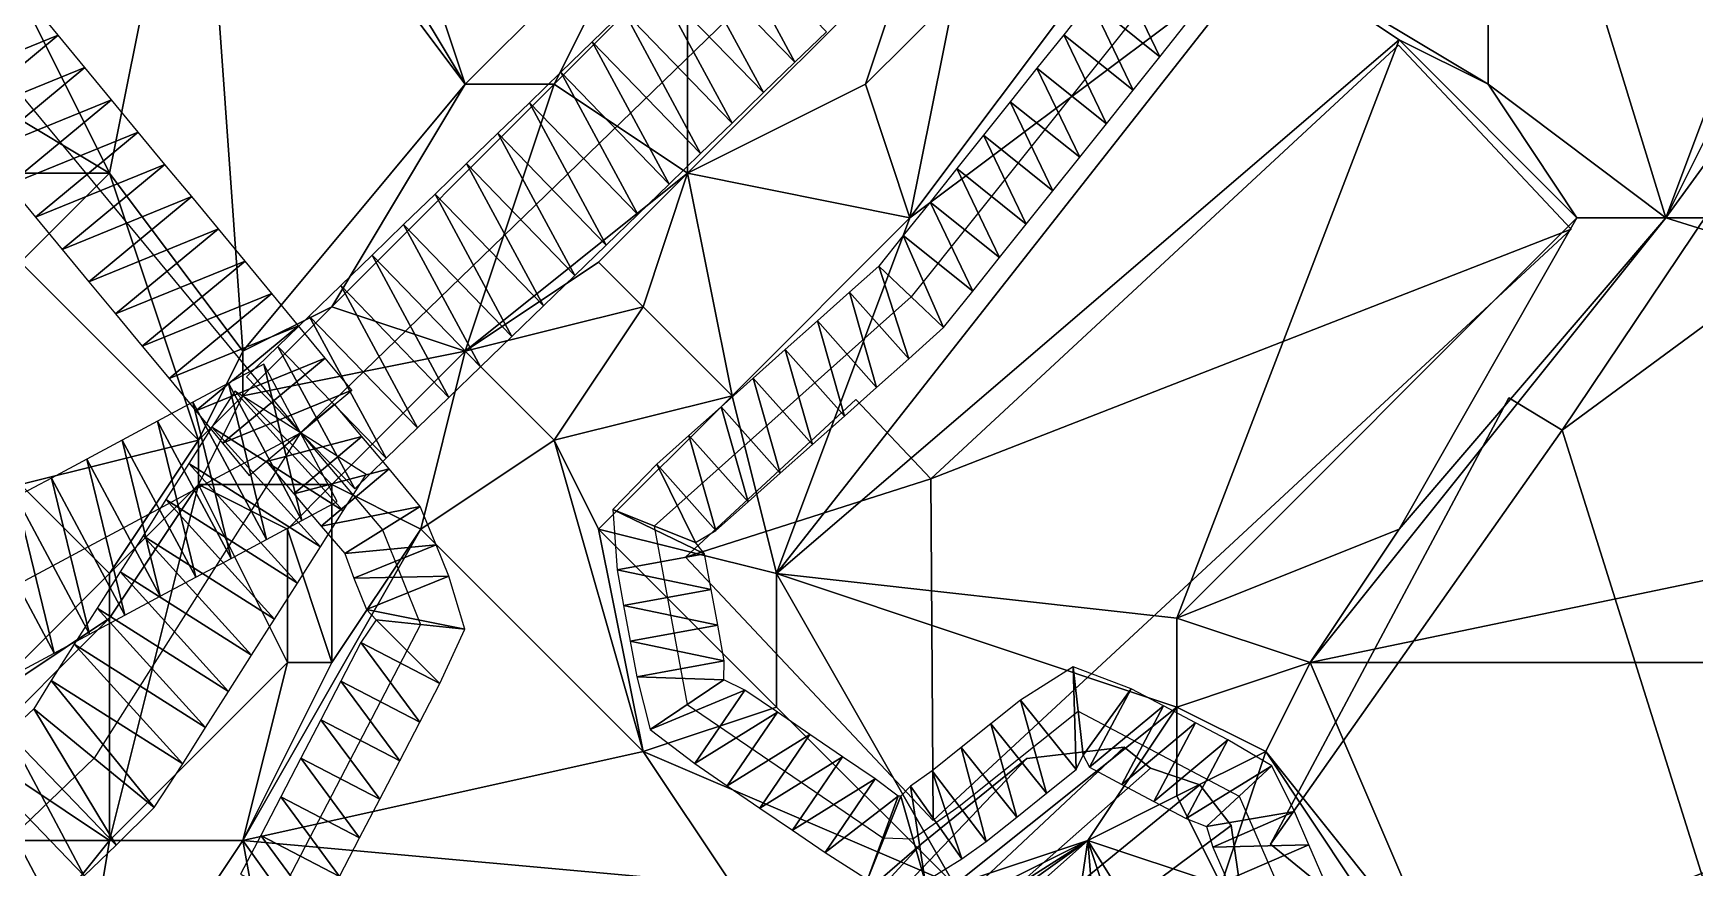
# Model space of a CAD drawing. Header units: metres. Extents: x -1103 to 901, y -902 to 905.
# Drawn here: x -707.4 to -632.7, y -255.2 to -217.7 of the extents above; entities that cross this region are included whole.
import ezdxf

# ---------------------------------------------------------------- set-up
doc = ezdxf.new("R2010")
doc.units = ezdxf.units.M
for name, color, linetype in [('OSM_BUILDING_FOOTPRINTS', 7, 'CONTINUOUS'), ('OSM_BUILDING_ROOFS', 1, 'CONTINUOUS'), ('OSM_BUILDING_WALLS', 8, 'CONTINUOUS'), ('OSM_ROAD_AXES', 2, 'CONTINUOUS'), ('OSM_ROAD_SURFACE', 9, 'CONTINUOUS'), ('OSM_TERRAIN', 3, 'CONTINUOUS'), ('OSM_WATER_SURFACE', 5, 'CONTINUOUS')]:
    doc.layers.add(name, color=color, linetype=linetype)

msp = doc.modelspace()

# ---------------------------------------------------------------- linework, layer by layer
at = {"layer": 'OSM_BUILDING_FOOTPRINTS'}
for points in [[(-595.871, -171.838, 5.774), (-572.227, -186.635, 5.774), (-626.289, -274.952, 5.774), (-651.779, -254.173, 5.774), (-641.069, -234.101, 5.774), (-638.67, -235.549, 5.774), (-595.871, -171.838, 5.774)], [(-646.032, -218.242, 7.022), (-638.261, -226.514, 7.022), (-666.956, -253.1, 7.022), (-678.087, -241.256, 7.022), (-670.427, -234.167, 7.022), (-667.067, -237.739, 7.022), (-646.032, -218.242, 7.022)]]:
    msp.add_polyline3d(points, close=True, dxfattribs=at)
msp.add_polyline3d([(-676.683, -262.102, 6.828), (-667.487, -254.151, 6.828), (-662.745, -250.313, 6.828), (-658.368, -249.805, 6.828), (-657.185, -250.756, 6.828), (-654.963, -251.497, 6.828), (-653.559, -253.332, 6.828), (-653.106, -256.429, 6.828)], dxfattribs=at)
at = {"layer": 'OSM_BUILDING_ROOFS'}
for points in [[(-572.227, -186.635, 10.974), (-595.871, -171.838, 10.974), (-638.67, -235.549, 10.974)], [(-638.67, -235.549, 10.974), (-626.289, -274.952, 10.974), (-572.227, -186.635, 10.974)], [(-638.261, -226.514, 18.622), (-646.032, -218.242, 18.622), (-667.067, -237.739, 18.622)], [(-667.067, -237.739, 18.622), (-666.956, -253.1, 18.622), (-638.261, -226.514, 18.622)], [(-667.067, -237.739, 18.622), (-670.427, -234.167, 18.622), (-678.087, -241.256, 18.622)], [(-638.67, -235.549, 10.974), (-641.069, -234.101, 10.974), (-651.779, -254.173, 10.974)], [(-638.67, -235.549, 10.974), (-651.779, -254.173, 10.974), (-626.289, -274.952, 10.974)], [(-667.067, -237.739, 18.622), (-678.087, -241.256, 18.622), (-666.956, -253.1, 18.622)], [(-695.364, -284.486, 117.628), (-657.185, -250.756, 117.628), (-658.368, -249.805, 117.628)], [(-695.364, -284.486, 117.628), (-658.368, -249.805, 117.628), (-662.745, -250.313, 117.628)], [(-695.364, -284.486, 117.628), (-662.745, -250.313, 117.628), (-667.487, -254.151, 117.628)], [(-695.364, -284.486, 117.628), (-654.963, -251.497, 117.628), (-657.185, -250.756, 117.628)], [(-695.364, -284.486, 117.628), (-653.559, -253.332, 117.628), (-654.963, -251.497, 117.628)], [(-695.364, -284.486, 117.628), (-653.106, -256.429, 117.628), (-653.559, -253.332, 117.628)], [(-695.364, -284.486, 117.628), (-667.487, -254.151, 117.628), (-676.683, -262.102, 117.628)]]:
    msp.add_3dface(points, dxfattribs=at)
at = {"layer": 'OSM_BUILDING_WALLS'}
for points in [[(-595.871, -171.838, 5.774), (-638.67, -235.549, 5.774), (-638.67, -235.549, 10.974)], [(-595.871, -171.838, 5.774), (-638.67, -235.549, 10.974), (-595.871, -171.838, 10.974)], [(-646.032, -218.242, 7.022), (-667.067, -237.739, 7.022), (-667.067, -237.739, 18.622)], [(-646.032, -218.242, 7.022), (-667.067, -237.739, 18.622), (-646.032, -218.242, 18.622)], [(-638.261, -226.514, 7.022), (-646.032, -218.242, 7.022), (-646.032, -218.242, 18.622)], [(-638.261, -226.514, 7.022), (-646.032, -218.242, 18.622), (-638.261, -226.514, 18.622)], [(-666.956, -253.1, 7.022), (-638.261, -226.514, 7.022), (-638.261, -226.514, 18.622)], [(-666.956, -253.1, 7.022), (-638.261, -226.514, 18.622), (-666.956, -253.1, 18.622)], [(-670.427, -234.167, 7.022), (-678.087, -241.256, 7.022), (-678.087, -241.256, 18.622)], [(-670.427, -234.167, 7.022), (-678.087, -241.256, 18.622), (-670.427, -234.167, 18.622)], [(-667.067, -237.739, 7.022), (-670.427, -234.167, 7.022), (-670.427, -234.167, 18.622)], [(-667.067, -237.739, 7.022), (-670.427, -234.167, 18.622), (-667.067, -237.739, 18.622)], [(-641.069, -234.101, 5.774), (-651.779, -254.173, 5.774), (-651.779, -254.173, 10.974)], [(-641.069, -234.101, 5.774), (-651.779, -254.173, 10.974), (-641.069, -234.101, 10.974)], [(-638.67, -235.549, 5.774), (-641.069, -234.101, 5.774), (-641.069, -234.101, 10.974)], [(-638.67, -235.549, 5.774), (-641.069, -234.101, 10.974), (-638.67, -235.549, 10.974)], [(-678.087, -241.256, 7.022), (-666.956, -253.1, 7.022), (-666.956, -253.1, 18.622)], [(-678.087, -241.256, 7.022), (-666.956, -253.1, 18.622), (-678.087, -241.256, 18.622)], [(-662.745, -250.313, 6.828), (-667.487, -254.151, 6.828), (-667.487, -254.151, 117.628)], [(-662.745, -250.313, 6.828), (-667.487, -254.151, 117.628), (-662.745, -250.313, 117.628)], [(-658.368, -249.805, 6.828), (-662.745, -250.313, 6.828), (-662.745, -250.313, 117.628)], [(-658.368, -249.805, 6.828), (-662.745, -250.313, 117.628), (-658.368, -249.805, 117.628)], [(-657.185, -250.756, 6.828), (-658.368, -249.805, 6.828), (-658.368, -249.805, 117.628)], [(-657.185, -250.756, 6.828), (-658.368, -249.805, 117.628), (-657.185, -250.756, 117.628)], [(-654.963, -251.497, 6.828), (-657.185, -250.756, 6.828), (-657.185, -250.756, 117.628)], [(-654.963, -251.497, 6.828), (-657.185, -250.756, 117.628), (-654.963, -251.497, 117.628)], [(-653.559, -253.332, 6.828), (-654.963, -251.497, 6.828), (-654.963, -251.497, 117.628)], [(-653.559, -253.332, 6.828), (-654.963, -251.497, 117.628), (-653.559, -253.332, 117.628)], [(-653.106, -256.429, 6.828), (-653.559, -253.332, 6.828), (-653.559, -253.332, 117.628)], [(-653.106, -256.429, 6.828), (-653.559, -253.332, 117.628), (-653.106, -256.429, 117.628)], [(-667.487, -254.151, 6.828), (-676.683, -262.102, 6.828), (-676.683, -262.102, 117.628)], [(-667.487, -254.151, 6.828), (-676.683, -262.102, 117.628), (-667.487, -254.151, 117.628)], [(-651.779, -254.173, 5.774), (-626.289, -274.952, 5.774), (-626.289, -274.952, 10.974)], [(-651.779, -254.173, 5.774), (-626.289, -274.952, 10.974), (-651.779, -254.173, 10.974)]]:
    msp.add_3dface(points, dxfattribs=at)
at = {"layer": 'OSM_ROAD_AXES'}
for points in [[(-695.409, -235.672, 11.147), (-620.454, -163.057, 12.954), (-614.419, -157.351, 13.238), (-570.89, -116.189, 10.758), (-535.419, -82.492, 12.654), (-529.87, -79.484, 12.674), (-493.316, -39.56, 14.48), (-451.887, -1.805, 15.322), (-428.862, 18.124, 17.338), (-402.908, 37.223, 20.81)], [(-812.988, -100.179, 24.888), (-775.881, -141.406, 20.945), (-727.133, -197.342, 15.309), (-713.426, -213.897, 13.695), (-695.409, -235.672, 11.147)], [(-620.454, -163.057, 12.954), (-623.914, -174.625, 12.072), (-630.436, -184.202, 11.437), (-646.297, -202.461, 10.625), (-667.94, -229.556, 9.431), (-679.502, -239.863, 9.468), (-678.021, -247.892, 9.695), (-669.222, -253.886, 9.477), (-667.863, -253.93, 9.424), (-665.784, -252.459, 9.32), (-660.435, -248.179, 9.245), (-653.194, -252.005, 8.949), (-650.597, -257.977, 8.786), (-648.894, -261.582, 8.94), (-647.7, -267.919, 9.143), (-649.701, -277.043, 9.339), (-667.342, -318.946, 9.094)], [(-851.329, -378.899, 16.744), (-821.805, -350.499, 14.339), (-796.692, -326.335, 13.938), (-778.343, -308.684, 14.936), (-711.326, -244.198, 11.919), (-695.409, -235.672, 11.147)], [(-695.409, -235.672, 11.147), (-704.693, -250.303, 11.393), (-806.883, -348.608, 14.516), (-844.852, -385.755, 16.494)], [(-695.409, -235.672, 11.147), (-691.728, -240.04, 10.959), (-690.014, -244.287, 10.747), (-723.384, -308.484, 14.255), (-747.16, -359.489, 15.559), (-763.619, -389.116, 12.794)]]:
    msp.add_polyline3d(points, dxfattribs=at)
at = {"layer": 'OSM_ROAD_SURFACE'}
for points in [[(-673.174, -219.004, 10.657), (-676.63, -212.607, 10.658), (-678.045, -213.977, 10.619)], [(-673.174, -219.004, 10.657), (-671.76, -217.634, 10.667), (-676.63, -212.607, 10.658)], [(-674.588, -220.374, 10.648), (-678.045, -213.977, 10.619), (-679.459, -215.347, 10.654)], [(-674.588, -220.374, 10.648), (-673.174, -219.004, 10.657), (-678.045, -213.977, 10.619)], [(-658.682, -214.76, 9.993), (-659.884, -216.265, 9.93), (-656.759, -218.762, 9.89)], [(-658.682, -214.76, 9.993), (-656.759, -218.762, 9.89), (-655.556, -217.257, 9.938)], [(-676.002, -221.745, 10.639), (-679.459, -215.347, 10.654), (-680.873, -216.717, 10.689)], [(-676.002, -221.745, 10.639), (-674.588, -220.374, 10.648), (-679.459, -215.347, 10.654)], [(-712.134, -220.164, 13.325), (-706.31, -217.791, 13.242), (-707.511, -216.339, 13.361)], [(-659.884, -216.265, 9.93), (-661.086, -217.771, 9.867), (-657.961, -220.267, 9.842)], [(-659.884, -216.265, 9.93), (-657.961, -220.267, 9.842), (-656.759, -218.762, 9.89)], [(-677.417, -223.115, 10.629), (-680.873, -216.717, 10.689), (-682.287, -218.087, 10.725)], [(-677.417, -223.115, 10.629), (-676.002, -221.745, 10.639), (-680.873, -216.717, 10.689)], [(-712.134, -220.164, 13.325), (-710.933, -221.616, 13.21), (-706.31, -217.791, 13.242)], [(-710.933, -221.616, 13.21), (-705.109, -219.243, 13.124), (-706.31, -217.791, 13.242)], [(-678.831, -224.485, 10.665), (-682.287, -218.087, 10.725), (-683.702, -219.457, 10.76)], [(-678.831, -224.485, 10.665), (-677.417, -223.115, 10.629), (-682.287, -218.087, 10.725)], [(-661.086, -217.771, 9.867), (-662.289, -219.276, 9.804), (-659.163, -221.772, 9.794)], [(-661.086, -217.771, 9.867), (-659.163, -221.772, 9.794), (-657.961, -220.267, 9.842)], [(-710.933, -221.616, 13.21), (-709.732, -223.068, 13.094), (-705.109, -219.243, 13.124)], [(-709.732, -223.068, 13.094), (-703.908, -220.694, 13.006), (-705.109, -219.243, 13.124)], [(-680.245, -225.855, 10.74), (-683.702, -219.457, 10.76), (-685.116, -220.827, 10.774)], [(-680.245, -225.855, 10.74), (-678.831, -224.485, 10.665), (-683.702, -219.457, 10.76)], [(-662.289, -219.276, 9.804), (-663.491, -220.781, 9.741), (-660.366, -223.278, 9.746)], [(-662.289, -219.276, 9.804), (-660.366, -223.278, 9.746), (-659.163, -221.772, 9.794)], [(-709.732, -223.068, 13.094), (-708.531, -224.519, 12.963), (-703.908, -220.694, 13.006)], [(-708.531, -224.519, 12.963), (-702.707, -222.146, 12.851), (-703.908, -220.694, 13.006)], [(-681.659, -227.225, 10.792), (-685.116, -220.827, 10.774), (-686.53, -222.197, 10.852)], [(-681.659, -227.225, 10.792), (-680.245, -225.855, 10.74), (-685.116, -220.827, 10.774)], [(-663.491, -220.781, 9.741), (-664.693, -222.286, 9.678), (-661.568, -224.783, 9.698)], [(-663.491, -220.781, 9.741), (-661.568, -224.783, 9.698), (-660.366, -223.278, 9.746)], [(-708.531, -224.519, 12.963), (-707.329, -225.971, 12.802), (-702.707, -222.146, 12.851)], [(-707.329, -225.971, 12.802), (-701.505, -223.598, 12.675), (-702.707, -222.146, 12.851)], [(-683.074, -228.595, 10.843), (-686.53, -222.197, 10.852), (-687.944, -223.567, 10.93)], [(-683.074, -228.595, 10.843), (-681.659, -227.225, 10.792), (-686.53, -222.197, 10.852)], [(-664.693, -222.286, 9.678), (-665.896, -223.792, 9.616), (-662.77, -226.288, 9.65)], [(-664.693, -222.286, 9.678), (-662.77, -226.288, 9.65), (-661.568, -224.783, 9.698)], [(-707.329, -225.971, 12.802), (-706.128, -227.423, 12.636), (-701.505, -223.598, 12.675)], [(-706.128, -227.423, 12.636), (-700.304, -225.049, 12.498), (-701.505, -223.598, 12.675)], [(-684.488, -229.965, 10.878), (-687.944, -223.567, 10.93), (-689.358, -224.937, 11.008)], [(-684.488, -229.965, 10.878), (-683.074, -228.595, 10.843), (-687.944, -223.567, 10.93)], [(-665.896, -223.792, 9.616), (-667.098, -225.297, 9.553), (-663.973, -227.793, 9.602)], [(-665.896, -223.792, 9.616), (-663.973, -227.793, 9.602), (-662.77, -226.288, 9.65)], [(-706.128, -227.423, 12.636), (-704.927, -228.874, 12.465), (-700.304, -225.049, 12.498)], [(-704.927, -228.874, 12.465), (-699.103, -226.501, 12.321), (-700.304, -225.049, 12.498)], [(-685.902, -231.335, 10.907), (-689.358, -224.937, 11.008), (-690.773, -226.307, 11.086)], [(-685.902, -231.335, 10.907), (-684.488, -229.965, 10.878), (-689.358, -224.937, 11.008)], [(-667.098, -225.297, 9.553), (-668.301, -226.802, 9.504), (-665.175, -229.299, 9.554)], [(-667.098, -225.297, 9.553), (-665.175, -229.299, 9.554), (-663.973, -227.793, 9.602)], [(-687.316, -232.705, 11.02), (-690.773, -226.307, 11.086), (-692.187, -227.678, 11.164)], [(-687.316, -232.705, 11.02), (-685.902, -231.335, 10.907), (-690.773, -226.307, 11.086)], [(-704.927, -228.874, 12.465), (-703.726, -230.326, 12.293), (-699.103, -226.501, 12.321)], [(-703.726, -230.326, 12.293), (-697.902, -227.953, 12.13), (-699.103, -226.501, 12.321)], [(-668.301, -226.802, 9.504), (-669.392, -228.18, 9.488), (-666.489, -230.931, 9.502)], [(-668.301, -226.802, 9.504), (-666.489, -230.931, 9.502), (-665.175, -229.299, 9.554)], [(-688.731, -234.075, 11.122), (-692.187, -227.678, 11.164), (-693.601, -229.048, 11.261)], [(-688.731, -234.075, 11.122), (-687.316, -232.705, 11.02), (-692.187, -227.678, 11.164)], [(-703.726, -230.326, 12.293), (-702.525, -231.778, 12.122), (-697.902, -227.953, 12.13)], [(-702.525, -231.778, 12.122), (-696.701, -229.404, 11.91), (-697.902, -227.953, 12.13)], [(-669.392, -228.18, 9.488), (-670.716, -229.351, 9.484), (-668.055, -232.337, 9.446)], [(-669.392, -228.18, 9.488), (-668.055, -232.337, 9.446), (-666.489, -230.931, 9.502)], [(-702.525, -231.778, 12.122), (-701.323, -233.229, 11.951), (-696.701, -229.404, 11.91)], [(-701.323, -233.229, 11.951), (-695.5, -230.856, 11.444), (-696.701, -229.404, 11.91)], [(-690.145, -235.445, 11.11), (-693.601, -229.048, 11.261), (-695.015, -230.418, 11.405)], [(-690.145, -235.445, 11.11), (-688.731, -234.075, 11.122), (-693.601, -229.048, 11.261)], [(-670.716, -229.351, 9.484), (-672.162, -230.64, 9.479), (-669.5, -233.625, 9.394)], [(-670.716, -229.351, 9.484), (-669.5, -233.625, 9.394), (-668.055, -232.337, 9.446)], [(-701.323, -233.229, 11.951), (-700.122, -234.681, 11.78), (-695.5, -230.856, 11.444)], [(-700.122, -234.681, 11.78), (-694.298, -232.308, 11.232), (-695.5, -230.856, 11.444)], [(-691.559, -236.815, 11.098), (-695.015, -230.418, 11.405), (-696.43, -231.788, 11.464)], [(-691.559, -236.815, 11.098), (-690.145, -235.445, 11.11), (-695.015, -230.418, 11.405)], [(-672.162, -230.64, 9.479), (-673.607, -231.928, 9.475), (-670.945, -234.914, 9.342)], [(-672.162, -230.64, 9.479), (-670.945, -234.914, 9.342), (-669.5, -233.625, 9.394)], [(-700.122, -234.681, 11.78), (-698.921, -236.133, 11.363), (-694.298, -232.308, 11.232)], [(-698.921, -236.133, 11.363), (-693.097, -233.759, 11.206), (-694.298, -232.308, 11.232)], [(-692.973, -238.185, 11.087), (-696.43, -231.788, 11.464), (-697.844, -233.158, 11.509)], [(-692.973, -238.185, 11.087), (-691.559, -236.815, 11.098), (-696.43, -231.788, 11.464)], [(-673.607, -231.928, 9.475), (-675.052, -233.216, 9.47), (-672.39, -236.202, 9.318)], [(-673.607, -231.928, 9.475), (-672.39, -236.202, 9.318), (-670.945, -234.914, 9.342)], [(-695.348, -239.61, 11.324), (-697.061, -232.586, 11.423), (-698.653, -233.439, 11.804)], [(-695.348, -239.61, 11.324), (-693.756, -238.757, 11.075), (-697.061, -232.586, 11.423)], [(-696.939, -240.462, 11.41), (-698.653, -233.439, 11.804), (-700.245, -234.292, 11.818)], [(-698.364, -233.796, 11.541), (-699.395, -235.422, 11.545), (-693.485, -239.173, 11.056)], [(-698.921, -236.133, 11.363), (-697.72, -237.584, 11.31), (-693.097, -233.759, 11.206)], [(-696.939, -240.462, 11.41), (-695.348, -239.61, 11.324), (-698.653, -233.439, 11.804)], [(-698.364, -233.796, 11.541), (-693.485, -239.173, 11.056), (-692.453, -237.547, 11.094)], [(-675.052, -233.216, 9.47), (-676.497, -234.505, 9.483), (-673.836, -237.491, 9.313)], [(-675.052, -233.216, 9.47), (-673.836, -237.491, 9.313), (-672.39, -236.202, 9.318)], [(-698.531, -241.315, 11.359), (-700.245, -234.292, 11.818), (-701.836, -235.144, 11.813)], [(-698.531, -241.315, 11.359), (-696.939, -240.462, 11.41), (-700.245, -234.292, 11.818)], [(-696.938, -236.96, 11.26), (-692.652, -235.839, 11.141), (-693.879, -234.383, 11.204)], [(-676.497, -234.505, 9.483), (-677.943, -235.793, 9.542), (-675.281, -238.779, 9.322)], [(-676.497, -234.505, 9.483), (-675.281, -238.779, 9.322), (-673.836, -237.491, 9.313)], [(-700.123, -242.168, 11.409), (-701.836, -235.144, 11.813), (-703.428, -235.997, 11.826)], [(-700.123, -242.168, 11.409), (-698.531, -241.315, 11.359), (-701.836, -235.144, 11.813)], [(-701.714, -243.02, 11.438), (-703.428, -235.997, 11.826), (-705.02, -236.85, 11.839)], [(-701.714, -243.02, 11.438), (-700.123, -242.168, 11.409), (-703.428, -235.997, 11.826)], [(-699.395, -235.422, 11.545), (-700.427, -237.048, 11.638), (-694.517, -240.798, 11.102)], [(-699.395, -235.422, 11.545), (-694.517, -240.798, 11.102), (-693.485, -239.173, 11.056)], [(-696.938, -236.96, 11.26), (-695.711, -238.417, 11.249), (-692.652, -235.839, 11.141)], [(-695.711, -238.417, 11.249), (-691.425, -237.295, 11.085), (-692.652, -235.839, 11.141)], [(-677.943, -235.793, 9.542), (-679.388, -237.082, 9.601), (-676.726, -240.067, 9.369)], [(-677.943, -235.793, 9.542), (-676.726, -240.067, 9.369), (-675.281, -238.779, 9.322)], [(-703.306, -243.873, 11.426), (-705.02, -236.85, 11.839), (-706.612, -237.702, 11.856)], [(-703.306, -243.873, 11.426), (-701.714, -243.02, 11.438), (-705.02, -236.85, 11.839)], [(-700.427, -237.048, 11.638), (-701.459, -238.673, 11.683), (-695.548, -242.424, 11.256)], [(-700.427, -237.048, 11.638), (-695.548, -242.424, 11.256), (-694.517, -240.798, 11.102)], [(-695.711, -238.417, 11.249), (-694.484, -239.873, 11.132), (-691.425, -237.295, 11.085)], [(-694.484, -239.873, 11.132), (-690.032, -238.979, 11.023), (-691.425, -237.295, 11.085)], [(-679.388, -237.082, 9.601), (-681.361, -239.125, 9.652), (-677.643, -240.601, 9.404)], [(-679.388, -237.082, 9.601), (-677.643, -240.601, 9.404), (-676.726, -240.067, 9.369)], [(-704.898, -244.726, 11.472), (-706.612, -237.702, 11.856), (-708.203, -238.555, 11.901)], [(-704.898, -244.726, 11.472), (-703.306, -243.873, 11.426), (-706.612, -237.702, 11.856)], [(-706.49, -245.578, 11.663), (-708.203, -238.555, 11.901), (-709.795, -239.408, 11.932)], [(-706.49, -245.578, 11.663), (-704.898, -244.726, 11.472), (-708.203, -238.555, 11.901)], [(-701.459, -238.673, 11.683), (-702.49, -240.299, 11.729), (-696.58, -244.05, 11.285)], [(-701.459, -238.673, 11.683), (-696.58, -244.05, 11.285), (-695.548, -242.424, 11.256)], [(-694.484, -239.873, 11.132), (-693.423, -241.101, 10.978), (-690.032, -238.979, 11.023)], [(-693.423, -241.101, 10.978), (-689.302, -240.707, 10.916), (-690.032, -238.979, 11.023)], [(-681.361, -239.125, 9.652), (-681.173, -241.831, 9.67), (-677.239, -241.106, 9.372)], [(-681.361, -239.125, 9.652), (-677.239, -241.106, 9.372), (-677.643, -240.601, 9.404)], [(-708.081, -246.431, 11.855), (-706.49, -245.578, 11.663), (-709.795, -239.408, 11.932)], [(-702.49, -240.299, 11.729), (-703.522, -241.925, 11.728), (-697.612, -245.675, 11.287)], [(-702.49, -240.299, 11.729), (-697.612, -245.675, 11.287), (-696.58, -244.05, 11.285)], [(-693.423, -241.101, 10.978), (-693.011, -242.204, 10.931), (-689.302, -240.707, 10.916)], [(-693.011, -242.204, 10.931), (-688.731, -242.123, 10.808), (-689.302, -240.707, 10.916)], [(-681.173, -241.831, 9.67), (-676.943, -242.711, 9.474), (-677.239, -241.106, 9.372)], [(-703.522, -241.925, 11.728), (-704.554, -243.55, 11.654), (-698.643, -247.301, 11.31)], [(-703.522, -241.925, 11.728), (-698.643, -247.301, 11.31), (-697.612, -245.675, 11.287)], [(-681.173, -241.831, 9.67), (-680.877, -243.437, 9.699), (-676.943, -242.711, 9.474)], [(-693.011, -242.204, 10.931), (-692.44, -243.619, 10.87), (-688.731, -242.123, 10.808)], [(-692.44, -243.619, 10.87), (-688.025, -244.495, 10.646), (-688.731, -242.123, 10.808)], [(-680.877, -243.437, 9.699), (-676.647, -244.317, 9.585), (-676.943, -242.711, 9.474)], [(-704.554, -243.55, 11.654), (-705.585, -245.176, 11.536), (-699.675, -248.927, 11.333)], [(-704.554, -243.55, 11.654), (-699.675, -248.927, 11.333), (-698.643, -247.301, 11.31)], [(-680.877, -243.437, 9.699), (-680.58, -245.043, 9.727), (-676.647, -244.317, 9.585)], [(-692.003, -244.078, 10.947), (-692.691, -245.099, 10.947), (-689.142, -246.944, 10.609)], [(-692.44, -243.619, 10.87), (-692.003, -244.078, 10.947), (-688.025, -244.495, 10.646)], [(-692.003, -244.078, 10.947), (-689.142, -246.944, 10.609), (-688.025, -244.495, 10.646)], [(-680.58, -245.043, 9.727), (-676.35, -245.923, 9.678), (-676.647, -244.317, 9.585)], [(-692.691, -245.099, 10.947), (-693.593, -246.834, 10.928), (-690.043, -248.679, 10.591)], [(-692.691, -245.099, 10.947), (-690.043, -248.679, 10.591), (-689.142, -246.944, 10.609)], [(-680.58, -245.043, 9.727), (-680.284, -246.649, 9.756), (-676.35, -245.923, 9.678)], [(-705.585, -245.176, 11.536), (-706.617, -246.802, 11.456), (-700.707, -250.553, 11.356)], [(-705.585, -245.176, 11.536), (-700.707, -250.553, 11.356), (-699.675, -248.927, 11.333)], [(-680.284, -246.649, 9.756), (-676.365, -246.771, 9.696), (-676.35, -245.923, 9.678)], [(-660.523, -250.811, 9.341), (-660.652, -246.191, 9.251), (-663.021, -247.687, 9.285)], [(-660.523, -250.811, 9.341), (-660.217, -250.167, 9.33), (-660.652, -246.191, 9.251)], [(-660.217, -250.167, 9.33), (-658.052, -247.176, 9.273), (-660.652, -246.191, 9.251)], [(-706.617, -246.802, 11.456), (-707.399, -248.082, 11.469), (-701.988, -252.523, 11.356)], [(-706.617, -246.802, 11.456), (-701.988, -252.523, 11.356), (-700.707, -250.553, 11.356)], [(-693.593, -246.834, 10.928), (-694.494, -248.569, 10.91), (-690.945, -250.414, 10.572)], [(-693.593, -246.834, 10.928), (-690.945, -250.414, 10.572), (-690.043, -248.679, 10.591)], [(-680.284, -246.649, 9.756), (-679.677, -249.013, 9.795), (-676.365, -246.771, 9.696)], [(-679.677, -249.013, 9.795), (-675.428, -247.238, 9.691), (-676.365, -246.771, 9.696)], [(-679.677, -249.013, 9.795), (-677.68, -250.544, 9.759), (-675.428, -247.238, 9.691)], [(-677.68, -250.544, 9.759), (-673.962, -248.237, 9.681), (-675.428, -247.238, 9.691)], [(-660.217, -250.167, 9.33), (-659.921, -250.712, 9.34), (-658.052, -247.176, 9.273)], [(-659.921, -250.712, 9.34), (-656.604, -247.941, 9.291), (-658.052, -247.176, 9.273)], [(-707.399, -248.082, 11.469), (-708.559, -249.165, 11.484), (-703.706, -254.21, 11.413)], [(-707.399, -248.082, 11.469), (-703.706, -254.21, 11.413), (-701.988, -252.523, 11.356)], [(-661.86, -251.881, 9.36), (-663.021, -247.687, 9.285), (-664.359, -248.757, 9.304)], [(-661.86, -251.881, 9.36), (-660.523, -250.811, 9.341), (-663.021, -247.687, 9.285)], [(-659.921, -250.712, 9.34), (-658.473, -251.478, 9.519), (-656.604, -247.941, 9.291)], [(-658.473, -251.478, 9.519), (-655.156, -248.707, 9.225), (-656.604, -247.941, 9.291)], [(-694.494, -248.569, 10.91), (-695.396, -250.304, 10.891), (-691.847, -252.149, 10.554)], [(-694.494, -248.569, 10.91), (-691.847, -252.149, 10.554), (-690.945, -250.414, 10.572)], [(-677.68, -250.544, 9.759), (-676.214, -251.543, 9.716), (-673.962, -248.237, 9.681)], [(-676.214, -251.543, 9.716), (-672.496, -249.236, 9.614), (-673.962, -248.237, 9.681)], [(-663.198, -252.951, 9.379), (-664.359, -248.757, 9.304), (-665.696, -249.827, 9.323)], [(-663.198, -252.951, 9.379), (-661.86, -251.881, 9.36), (-664.359, -248.757, 9.304)], [(-658.473, -251.478, 9.519), (-657.025, -252.243, 9.37), (-655.156, -248.707, 9.225)], [(-657.025, -252.243, 9.37), (-653.708, -249.472, 9.115), (-655.156, -248.707, 9.225)], [(-708.559, -249.165, 11.484), (-709.998, -250.55, 11.513), (-705.146, -255.594, 11.495)], [(-708.559, -249.165, 11.484), (-705.146, -255.594, 11.495), (-703.706, -254.21, 11.413)], [(-676.214, -251.543, 9.716), (-674.748, -252.542, 9.7), (-672.496, -249.236, 9.614)], [(-674.748, -252.542, 9.7), (-671.029, -250.235, 9.529), (-672.496, -249.236, 9.614)], [(-657.025, -252.243, 9.37), (-655.577, -253.008, 9.166), (-653.708, -249.472, 9.115)], [(-655.577, -253.008, 9.166), (-651.729, -250.644, 8.952), (-653.708, -249.472, 9.115)], [(-695.396, -250.304, 10.891), (-696.298, -252.04, 10.873), (-692.749, -253.884, 10.661)], [(-695.396, -250.304, 10.891), (-692.749, -253.884, 10.661), (-691.847, -252.149, 10.554)], [(-674.748, -252.542, 9.7), (-673.281, -253.54, 9.692), (-671.029, -250.235, 9.529)], [(-673.281, -253.54, 9.692), (-669.563, -251.234, 9.444), (-671.029, -250.235, 9.529)], [(-664.575, -254.051, 9.399), (-665.696, -249.827, 9.323), (-666.994, -250.866, 9.341)], [(-664.575, -254.051, 9.399), (-663.198, -252.951, 9.379), (-665.696, -249.827, 9.323)], [(-709.998, -250.55, 11.513), (-711.438, -251.934, 11.572), (-706.585, -256.979, 11.562)], [(-709.998, -250.55, 11.513), (-706.585, -256.979, 11.562), (-705.146, -255.594, 11.495)], [(-665.668, -254.827, 9.412), (-666.994, -250.866, 9.341), (-667.979, -251.562, 9.354)], [(-665.668, -254.827, 9.412), (-664.575, -254.051, 9.399), (-666.994, -250.866, 9.341)], [(-655.577, -253.008, 9.166), (-654.66, -253.366, 9.064), (-651.729, -250.644, 8.952)], [(-654.66, -253.366, 9.064), (-650.711, -252.7, 8.827), (-651.729, -250.644, 8.952)], [(-673.281, -253.54, 9.692), (-671.815, -254.539, 9.683), (-669.563, -251.234, 9.444)], [(-671.815, -254.539, 9.683), (-668.53, -252.009, 9.39), (-669.563, -251.234, 9.444)], [(-667.309, -255.852, 9.505), (-667.979, -251.562, 9.354), (-668.416, -252.008, 9.377)], [(-667.309, -255.852, 9.505), (-665.668, -254.827, 9.412), (-667.979, -251.562, 9.354)], [(-711.438, -251.934, 11.572), (-708.024, -258.364, 11.622), (-706.585, -256.979, 11.562)], [(-696.298, -252.04, 10.873), (-697.2, -253.775, 10.854), (-693.651, -255.619, 10.767)], [(-696.298, -252.04, 10.873), (-693.651, -255.619, 10.767), (-692.749, -253.884, 10.661)], [(-671.815, -254.539, 9.683), (-669.915, -255.762, 9.666), (-668.53, -252.009, 9.39)], [(-669.915, -255.762, 9.666), (-667.309, -255.852, 9.505), (-668.416, -252.008, 9.377)], [(-669.915, -255.762, 9.666), (-668.416, -252.008, 9.377), (-668.53, -252.009, 9.39)], [(-654.66, -253.366, 9.064), (-654.379, -254.296, 8.994), (-650.711, -252.7, 8.827)], [(-654.379, -254.296, 8.994), (-650.062, -254.193, 8.74), (-650.711, -252.7, 8.827)], [(-697.2, -253.775, 10.854), (-698.102, -255.51, 10.931), (-694.553, -257.355, 10.843)], [(-697.2, -253.775, 10.854), (-694.553, -257.355, 10.843), (-693.651, -255.619, 10.767)], [(-654.379, -254.296, 8.994), (-653.73, -255.789, 8.872), (-650.062, -254.193, 8.74)], [(-653.73, -255.789, 8.872), (-649.412, -255.686, 8.654), (-650.062, -254.193, 8.74)]]:
    msp.add_3dface(points, dxfattribs=at)
at = {"layer": 'OSM_TERRAIN'}
for points in [[(-634, -226, 8.31), (-622, -194, 10.84), (-642, -200, 10.798)], [(284, -194), (-640, -392), (-636, -424)], [(-640, -392), (284, -194), (-640, -356)], [(-640, -356), (284, -194), (-638, -354)], [(-638, -354), (284, -194), (-638, -350)], [(-638, -350), (284, -194), (-636, -348)], [(-634, -442), (284, -194), (-636, -442)], [(-636, -424), (-636, -442), (284, -194)], [(-636, -348), (284, -194), (-634, -346)], [(-634, -442), (-632, -460), (284, -194)], [(-634, -346), (284, -194), (-632, -344)], [(-634, -226, 8.31), (-624, -206, 9.736), (-622, -194, 10.84)], [(-642, -220, 9.165), (-642, -200, 10.798), (-652, -214, 10.016)], [(-642, -220, 9.165), (-634, -226, 8.31), (-642, -200, 10.798)], [(-688, -220, 11.278), (-694, -202, 12.021), (-694, -210, 12.302)], [(-688, -220, 11.278), (-680, -212, 11.88), (-694, -202, 12.021)], [(-704, -224, 12.81), (-700, -204, 13.542), (-710, -212, 13.617)], [(-704, -224, 12.81), (-698, -232, 11.887), (-700, -204, 13.542)], [(-698, -232, 11.887), (-688, -220, 11.278), (-700, -204, 13.542)], [(-688, -220, 11.278), (-694, -210, 12.302), (-700, -204, 13.542)], [(-634, -226, 8.31), (-596, -226, 8.113), (-618, -204, 8.394)], [(-634, -226, 8.31), (-618, -204, 8.394), (-624, -206, 9.736)], [(-668, -226, 9.471), (-652, -214, 10.016), (-656, -210, 10.134)], [(-668, -226, 9.471), (-656, -210, 10.134), (-666, -216, 10.08)], [(-714, -218, 13.45), (-704, -224, 12.81), (-710, -212, 13.617)], [(-688, -220, 11.278), (-684, -220, 10.634), (-680, -212, 11.88)], [(-684, -220, 10.634), (-678, -214, 10.546), (-680, -212, 11.88)], [(-684, -220, 10.634), (-678, -224, 10.576), (-678, -214, 10.546)], [(-678, -224, 10.576), (-670, -220, 10.058), (-668, -214, 10.641)], [(-678, -224, 10.576), (-668, -214, 10.641), (-678, -214, 10.546)], [(-674, -242, 9.132), (-652, -214, 10.016), (-668, -226, 9.471)], [(-674, -242, 9.132), (-646, -218, 9.154), (-652, -214, 10.016)], [(-670, -220, 10.058), (-666, -216, 10.08), (-668, -214, 10.641)], [(-646, -218, 9.154), (-642, -220, 9.165), (-652, -214, 10.016)], [(-668, -226, 9.471), (-666, -216, 10.08), (-670, -220, 10.058)], [(-710, -224, 13.004), (-704, -224, 12.81), (-714, -218, 13.45)], [(-674, -242, 9.132), (-656, -244, 9.047), (-646, -218, 9.154)], [(-656, -244, 9.047), (-638, -226, 9.05), (-646, -218, 9.154)], [(-638, -226, 9.05), (-642, -220, 9.165), (-646, -218, 9.154)], [(-694, -230, 11.153), (-688, -220, 11.278), (-698, -232, 11.887)], [(-694, -230, 11.153), (-688, -232, 11.111), (-684, -220, 10.634)], [(-694, -230, 11.153), (-684, -220, 10.634), (-688, -220, 11.278)], [(-688, -232, 11.111), (-678, -224, 10.576), (-684, -220, 10.634)], [(-678, -224, 10.576), (-668, -226, 9.471), (-670, -220, 10.058)], [(-638, -226, 9.05), (-634, -226, 8.31), (-642, -220, 9.165)], [(-708, -228, 12.603), (-704, -224, 12.81), (-710, -224, 13.004)], [(-700, -236, 11.61), (-704, -224, 12.81), (-708, -228, 12.603)], [(-704, -224, 12.81), (-700, -236, 11.61), (-698, -232, 11.887)], [(-682, -228, 10.709), (-678, -224, 10.576), (-688, -232, 11.111)], [(-682, -228, 10.709), (-680, -230, 10.059), (-678, -224, 10.576)], [(-676, -234, 9.419), (-678, -224, 10.576), (-680, -230, 10.059)], [(-676, -234, 9.419), (-668, -226, 9.471), (-678, -224, 10.576)], [(-676, -234, 9.419), (-674, -242, 9.132), (-668, -226, 9.471)], [(-656, -244, 9.047), (-646, -240, 8.202), (-638, -226, 9.05)], [(-650, -246, 8.31), (-634, -226, 8.31), (-646, -240, 8.202)], [(-650, -246, 8.31), (-602, -236, 8.08), (-634, -226, 8.31)], [(-646, -240, 8.202), (-634, -226, 8.31), (-638, -226, 9.05)], [(-634, -226, 8.31), (-602, -236, 8.08), (-596, -226, 8.113)], [(-708, -238, 11.846), (-700, -236, 11.61), (-708, -228, 12.603)], [(-688, -232, 11.111), (-680, -230, 10.059), (-682, -228, 10.709)], [(-698, -234, 11.24), (-694, -230, 11.153), (-698, -232, 11.887)], [(-698, -234, 11.24), (-688, -232, 11.111), (-694, -230, 11.153)], [(-684, -236, 10.294), (-680, -230, 10.059), (-688, -232, 11.111)], [(-684, -236, 10.294), (-676, -234, 9.419), (-680, -230, 10.059)], [(-698, -234, 11.24), (-698, -232, 11.887), (-700, -236, 11.61)], [(-694, -238, 11.057), (-688, -232, 11.111), (-698, -234, 11.24)], [(-690, -240, 10.948), (-688, -232, 11.111), (-694, -238, 11.057)], [(-690, -240, 10.948), (-684, -236, 10.294), (-688, -232, 11.111)], [(-700, -236, 11.61), (-700, -238, 11.392), (-698, -234, 11.24)], [(-700, -238, 11.392), (-694, -238, 11.057), (-698, -234, 11.24)], [(-682, -240, 9.596), (-676, -234, 9.419), (-684, -236, 10.294)], [(-682, -240, 9.596), (-674, -242, 9.132), (-676, -234, 9.419)], [(-704, -242, 11.82), (-700, -236, 11.61), (-708, -238, 11.846)], [(-704, -242, 11.82), (-700, -238, 11.392), (-700, -236, 11.61)], [(-690, -240, 10.948), (-680, -250, 9.77), (-684, -236, 10.294)], [(-680, -250, 9.77), (-682, -240, 9.596), (-684, -236, 10.294)], [(-608, -246, 8.075), (-602, -236, 8.08), (-650, -246, 8.31)], [(-710, -248, 11.913), (-704, -242, 11.82), (-708, -238, 11.846)], [(-704, -254, 11.395), (-696, -246, 11.175), (-700, -238, 11.392)], [(-704, -254, 11.395), (-700, -238, 11.392), (-704, -244, 11.37)], [(-704, -244, 11.37), (-700, -238, 11.392), (-704, -242, 11.82)], [(-700, -238, 11.392), (-696, -246, 11.175), (-696, -240, 11.394)], [(-696, -240, 11.394), (-694, -238, 11.057), (-700, -238, 11.392)], [(-696, -240, 11.394), (-694, -246, 10.735), (-694, -238, 11.057)], [(-694, -246, 10.735), (-690, -240, 10.948), (-694, -238, 11.057)], [(-698, -254, 10.85), (-690, -240, 10.948), (-694, -246, 10.735)], [(-698, -254, 10.85), (-680, -250, 9.77), (-690, -240, 10.948)], [(-696, -246, 11.175), (-694, -246, 10.735), (-696, -240, 11.394)], [(-680, -250, 9.77), (-674, -248, 9.634), (-682, -240, 9.596)], [(-674, -248, 9.634), (-674, -242, 9.132), (-682, -240, 9.596)], [(-650, -246, 8.31), (-646, -240, 8.202), (-656, -244, 9.047)], [(-710, -248, 11.913), (-704, -244, 11.37), (-704, -242, 11.82)], [(-666, -256, 9.383), (-674, -242, 9.132), (-674, -248, 9.634)], [(-674, -242, 9.132), (-666, -256, 9.383), (-656, -248, 9.242)], [(-656, -248, 9.242), (-656, -244, 9.047), (-674, -242, 9.132)], [(-710, -250, 11.453), (-704, -254, 11.395), (-704, -244, 11.37)], [(-710, -250, 11.453), (-704, -244, 11.37), (-710, -248, 11.913)], [(-656, -248, 9.242), (-650, -246, 8.31), (-656, -244, 9.047)], [(-704, -254, 11.395), (-698, -254, 10.85), (-696, -246, 11.175)], [(-698, -254, 10.85), (-694, -246, 10.735), (-696, -246, 11.175)], [(-656, -248, 9.242), (-652, -250, 8.938), (-650, -246, 8.31)], [(-644, -260, 8.224), (-650, -246, 8.31), (-652, -250, 8.938)], [(-644, -260, 8.224), (-608, -246, 8.075), (-650, -246, 8.31)], [(-644, -260, 8.224), (-616, -258, 8.224), (-608, -246, 8.075)], [(-666, -256, 9.383), (-674, -248, 9.634), (-680, -250, 9.77)], [(-660, -254, 9.658), (-656, -248, 9.242), (-666, -256, 9.383)], [(-660, -254, 9.658), (-656, -252, 9.2), (-656, -248, 9.242)], [(-656, -252, 9.2), (-652, -250, 8.938), (-656, -248, 9.242)], [(-704, -254, 11.395), (-710, -250, 11.453), (-714, -254, 11.618)], [(-676, -256, 10.03), (-680, -250, 9.77), (-698, -254, 10.85)], [(-676, -256, 10.03), (-666, -256, 9.383), (-680, -250, 9.77)], [(-654, -256, 8.828), (-652, -250, 8.938), (-656, -252, 9.2)], [(-654, -256, 8.828), (-648, -256, 8.521), (-652, -250, 8.938)], [(-648, -256, 8.521), (-644, -260, 8.224), (-652, -250, 8.938)], [(-660, -254, 9.658), (-654, -256, 8.828), (-656, -252, 9.2)], [(-712, -264, 11.773), (-704, -254, 11.395), (-714, -254, 11.618)], [(-712, -264, 11.773), (-706, -266, 11.285), (-704, -254, 11.395)], [(-706, -266, 11.285), (-694, -276, 11.153), (-698, -254, 10.85)], [(-706, -266, 11.285), (-698, -254, 10.85), (-704, -254, 11.395)], [(-694, -276, 11.153), (-688, -268, 10.786), (-698, -254, 10.85)], [(-688, -268, 10.786), (-676, -256, 10.03), (-698, -254, 10.85)], [(-668, -308, 9.658), (-660, -254, 9.658), (-696, -286, 9.685)], [(-696, -286, 9.685), (-660, -254, 9.658), (-688, -274, 9.695)], [(-660, -254, 9.658), (-682, -268, 9.685), (-688, -274, 9.695)], [(-682, -268, 9.685), (-660, -254, 9.658), (-676, -262, 9.685)], [(-676, -262, 9.685), (-660, -254, 9.658), (-666, -256, 9.383)], [(-656, -304, 9.141), (-660, -254, 9.658), (-668, -308, 9.658)], [(-656, -304, 9.141), (-650, -284, 9.476), (-660, -254, 9.658)], [(-660, -254, 9.658), (-650, -284, 9.476), (-650, -270, 9.207)], [(-650, -270, 9.207), (-654, -256, 8.828), (-660, -254, 9.658)]]:
    msp.add_3dface(points, dxfattribs=at)
at = {"layer": 'OSM_WATER_SURFACE'}
for points in [[(476.481, -23.237, 1), (-600.103, -286.664, 1), (-645.411, -361.213, 1)], [(476.481, -23.237, 1), (-645.411, -361.213, 1), (-630.034, -494.949, 1)]]:
    msp.add_3dface(points, dxfattribs=at)

doc.saveas('drawing.dxf')
